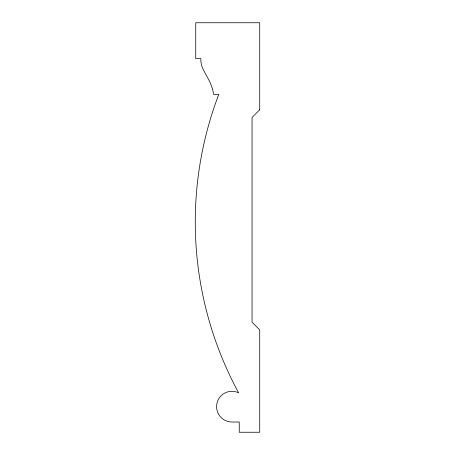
<?xml version="1.0" encoding="UTF-8"?>
<svg xmlns="http://www.w3.org/2000/svg" width="455" height="455" viewBox="0 0 455 455"><rect width="100%" height="100%" fill="white"/><g stroke="black" fill="none" stroke-linecap="round" stroke-linejoin="round"><path stroke-width="0.68" d="M259.725 109.769L252.047 117.447L252.047 322.197L259.725 329.875L259.725 432.25L239.25 432.25L239.25 422.012L231.942 422.012A15.356 15.356 0 0 1 216.978 403.215A15.356 15.356 0 0 1 238.653 392.841A358.045 358.045 0 0 1 218.775 94.412L213.657 94.412A49.094 49.094 0 0 0 208.43 79.187L203.504 70.076A22.141 22.141 0 0 1 200.86 58.581L195.741 58.581L195.741 22.75L259.725 22.75L259.725 109.769"/></g></svg>
